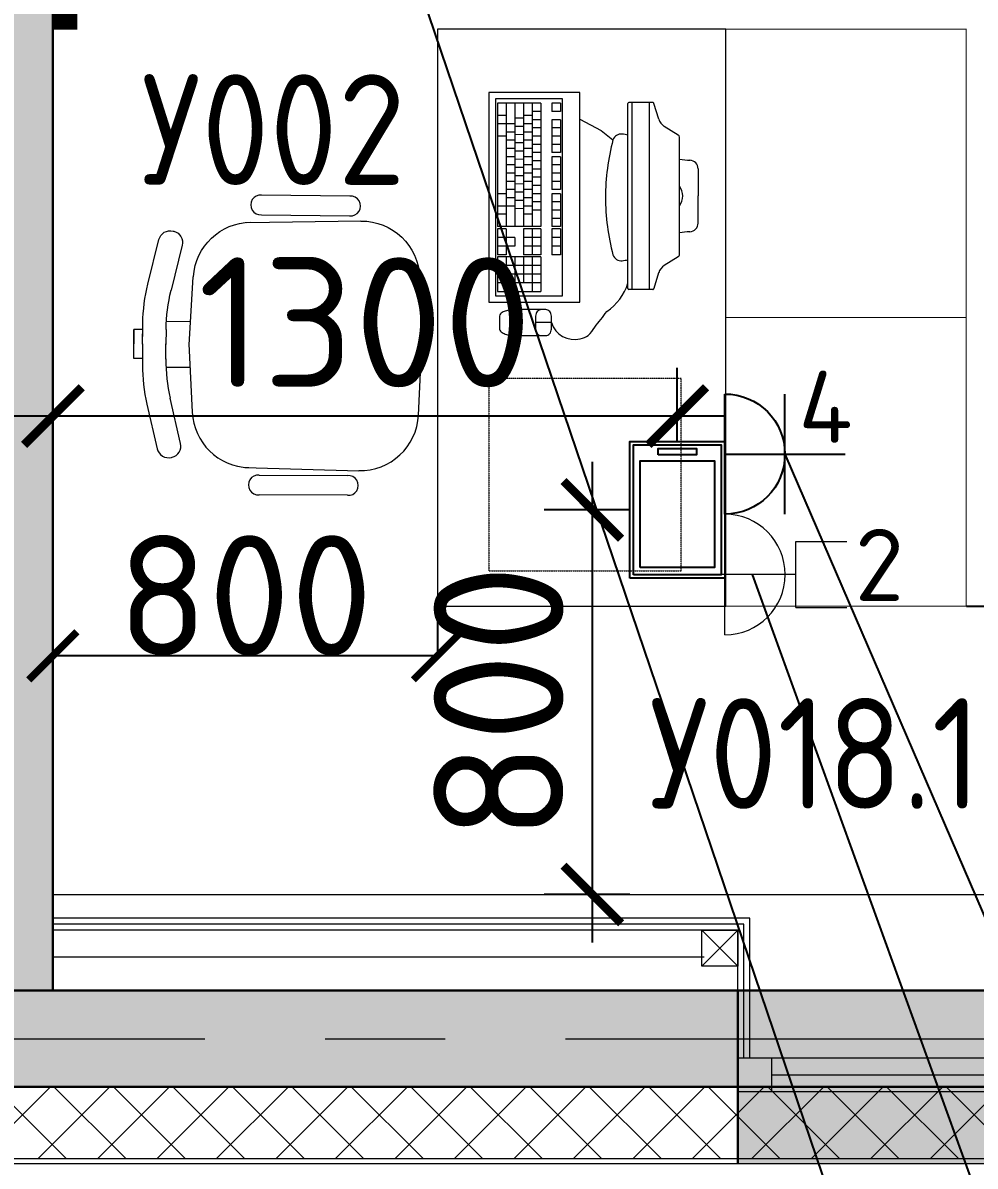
# Model space of a CAD drawing. Header units: millimetres. Extents: x -8417289 to 9420486, y 0 to 166066.
# Drawn here: x -70558 to -68577, y 54941 to 57319 of the extents above; entities that cross this region are included whole.
import ezdxf
from ezdxf import colors
from ezdxf.entities.mleader import LeaderData, LeaderLine
from ezdxf.enums import TextEntityAlignment as Align
from ezdxf.math import Vec2, Vec3

# ---------------------------------------------------------------- set-up
doc = ezdxf.new("R2010")
doc.units = ezdxf.units.MM
doc.header["$MEASUREMENT"] = 0
doc.header["$PDMODE"] = 3
doc.header["$PDSIZE"] = -4
doc.linetypes.add('CENTER', pattern=[2, 1.25, -0.25, 0.25, -0.25])
doc.linetypes.add('HIDDEN', pattern=[6, 4, -2])
doc.layers.get('0').update_dxf_attribs({"color": 250, "lineweight": 9})
doc.layers.get('Defpoints').update_dxf_attribs({"color": 6})
for name, color, linetype, lineweight in [('_0', 250, 'Continuous', 9), ('_АР ТЕКСТ', 250, 'Continuous', 25), ('АР_Навесной фасад', 147, 'Continuous', 5), ('АР_Окна БЛОК', 250, 'Continuous', 13), ('АР_Оси', 195, 'Continuous', 9), ('АР_Оси размеры', 164, 'Continuous', 9), ('АР_Перегородки газоблок', 165, 'Continuous', 30), ('АР_Перегородки газоблок_Штрих', 165, 'Continuous', 5), ('АР_Подоконники', 163, 'Continuous', 9), ('АР_Сущ Несущая стена', 216, 'Continuous', 30), ('АР_Утеплитель', 250, 'Continuous', 9), ('АР_Штриховка монолит', 250, 'Continuous', 9), ('ТХ_мебель передв', 250, 'Continuous', 13), ('ТХ_обор_комп принт', 30, 'Continuous', 13), ('ТХ_розетки СС', 3, 'Continuous', 0)]:
    doc.layers.add(name, color=color, linetype=linetype, lineweight=lineweight)
for name, color, linetype in [('ТХ_мебель передв_поз', 251, 'Continuous'), ('ТХ_привязки ЭО', 96, 'Continuous'), ('ТХ_привязки_СС', 3, 'Continuous'), ('ТХ_привязки_ЭО', 96, 'Continuous'), ('ТХ_размеры', 240, 'Continuous'), ('ТХ_розетки ЭО', 86, 'Continuous')]:
    doc.layers.add(name, color=color, linetype=linetype)
doc.styles.add('GOST 2.304', font='CS_Gost2304.shx')
doc.styles.add('gost_A', font='CS_Gost2304.shx', dxfattribs={"width": 0.71})
doc.styles.add('ISOCPEUR', font='isocpeur.TTF')
doc.styles.add('ISOCPEUR_1', font='isocpeur.TTF', dxfattribs={"width": 0.9, "height": 250})
doc.styles.add('ГОСТ 2.304', font='isocpeur.TTF', dxfattribs={"width": 0.7})
doc.dimstyles.new('R_100', dxfattribs={"dimtxt": 270, "dimasz": 120, "dimexe": 100, "dimexo": 0, "dimgap": 60, "dimtad": 1, "dimdec": 0, "dimrnd": 50, "dimzin": 0, "dimdsep": 46, "dimtxsty": 'ISOCPEUR', "dimblk": 'ARCHTICK', "dimcen": 0, "dimdle": 100, "dimclrd": 256, "dimclre": 256, "dimclrt": 256, "dimadec": 0, "dimazin": 0, "dimtfac": 2, "dimtdec": 0, "dimtofl": 0, "dimtmove": 1, "dimatfit": 3, "dimfxl": 1, "dimtvp": 3, "dimtolj": 1, "dimtzin": 0, "dimarcsym": 0})
doc.dimstyles.new('Копия SPDS', dxfattribs={"dimtxt": 250, "dimasz": 100, "dimexe": 0.5, "dimexo": 0.625, "dimtad": 1, "dimdec": 0, "dimrnd": 10, "dimtxsty": 'ISOCPEUR', "dimblk": 'ARCHTICK', "dimcen": 2.5, "dimdle": 0.5, "dimclrd": 256, "dimclre": 256, "dimclrt": 256, "dimadec": 0, "dimazin": 2, "dimtfac": 0.75, "dimtdec": 0, "dimtmove": 1, "dimatfit": 3, "dimfxl": 1, "dimtolj": 1, "dimarcsym": 1})
doc.dimstyles.new('СПДС', dxfattribs={"dimscale": 100, "dimtxt": 2.5, "dimasz": 2.5, "dimexe": 1.5, "dimexo": 0, "dimgap": 1, "dimtad": 1, "dimdec": 0, "dimrnd": 1, "dimtxsty": 'ГОСТ 2.304', "dimblk": 'OBLIQUE', "dimcen": 2.5, "dimdle": 1.5, "dimadec": 0, "dimazin": 2, "dimtfac": 0.75, "dimtdec": 0, "dimtmove": 1, "dimatfit": 3, "dimfxl": 1, "dimtolj": 1, "dimarcsym": 1})

# ---------------------------------------------------------------- blocks, each defined once
blk = doc.blocks.new('*U359')
at = {"true_color": 0xffffff}
h = blk.add_hatch(color=7, dxfattribs=at)
h.dxf.hatch_style = 1
h.paths.add_polyline_path([(-1600, -140), (0, -140), (0, 220), (-1600, 220)])
at = {"lineweight": 30}
for p, q in [((-1600, -140), (-1600, 220)), ((0, -140), (0, 220))]:
    blk.add_line(p, q, dxfattribs=at)
for p, q in [((0, 220), (-1600, 220)), ((-1600, 70), (0, 70)), ((-1530, 0), (-1530, 70)), ((-70, 0), (-70, 70)), ((-1530, 35), (-70, 35)), ((-1600, 0), (0, 0)), ((-1600, -140), (0, -140)), ((-1600, -140), (-1600, -140)), ((-1600, -140), (-1600, -140)), ((0, -140), (0, -140)), ((0, -140), (0, -140))]:
    blk.add_line(p, q)
blk = doc.blocks.new('_Oblique')
at = {"color": 0, "linetype": 'ByBlock', "lineweight": -2}
blk.add_line((-0.5, -0.5), (0.5, 0.5), dxfattribs=at)
blk = doc.blocks.new('*D395')
at = {"layer": 'Defpoints', "color": 0, "lineweight": 30, "ltscale": 100, "transparency": 16777216}
for p in [(-63965.7, 54970.9), (-70615.7, 54557), (-63965.7, 54147.1)]:
    blk.add_point(p, dxfattribs=at)
at = {"layer": 'АР_Оси размеры', "color": 0, "lineweight": -2, "ltscale": 100, "transparency": 16777216}
for p, q in [((-63965.7, 54970.9), (-63965.7, 53997.1)), ((-70615.7, 54557), (-70615.7, 53997.1)), ((-70765.7, 54147.1), (-63815.7, 54147.1))]:
    blk.add_line(p, q, dxfattribs=at)
at = {"layer": 'АР_Оси размеры', "color": 0, "lineweight": -2, "ltscale": 100, "transparency": 16777216, "xscale": 250, "yscale": 250, "zscale": 250, "rotation": 180}
blk.add_blockref('_Oblique', (-70615.7, 54147.1), dxfattribs=at)
at = {"layer": 'АР_Оси размеры', "color": 0, "lineweight": -2, "ltscale": 100, "transparency": 16777216, "xscale": 250, "yscale": 250, "zscale": 250}
blk.add_blockref('_Oblique', (-63965.7, 54147.1), dxfattribs=at)
at = {"layer": 'АР_Оси размеры', "color": 0, "ltscale": 100, "transparency": 16777216, "insert": (-67290.7, 54372.1), "char_height": 250, "attachment_point": 5, "style": 'ГОСТ 2.304'}
blk.add_mtext('\\A1;6650', dxfattribs=at)
blk = doc.blocks.new('_DotSmall')
at = {"color": 0, "linetype": 'ByBlock', "const_width": 0.5}
blk.add_lwpolyline([(-0.0625, 0, 1), (0.0625, 0, 1)], format="xyb", close=True, dxfattribs=at)
blk = doc.blocks.new('A$Ce02d65bd')
at = {"ltscale": 100}
for points in [[(0, 0), (0, 75), (75, 75), (75, 0), (0, 0)], [(0, 0), (75, 75)], [(0, 75), (75, 0)]]:
    blk.add_lwpolyline(points, dxfattribs=at)
blk = doc.blocks.new('стол с тумбой 1200х600')
blk.add_lwpolyline([(-19012.2, 19801.1), (-19012.2, 21001.1), (-19612.2, 21001.1), (-19612.2, 19801.1)], close=True)
at = {"linetype": 'HIDDEN', "ltscale": 0.1}
blk.add_lwpolyline([(-19505.4, 19874.7), (-19105.4, 19874.7), (-19105.4, 20274.7), (-19505.4, 20274.7)], close=True, dxfattribs=at)
blk = doc.blocks.new('М-60')
at = {"extrusion": (-6.19742e-05, 0.000470712, 1)}
for p, q in [((7035415.4, 1186627.5, -0.2), (7035231.8, 1186626.6, -0.2)), ((7035232, 1186585.7, -0.1), (7035415.6, 1186586.5, -0.1)), ((7035202.1, 1186569.5, -0.1), (7035439, 1186576.2, -0.1)), ((7034998.3, 1186437.9, -0.1), (7035019.7, 1186530.9, -0.1)), ((7035049.2, 1186548.9, -0.1), (7035050.6, 1186548.5, -0.1)), ((7035068.3, 1186519.6, -0.1), (7035046.7, 1186425.8, -0.1)), ((7035563.1, 1186460.5, -0.1), (7035569.8, 1186312.9, 0)), ((7035085.8, 1186312.9, 0), (7035092.5, 1186454.7, -0.1)), ((7034971.3, 1186282.6, 0), (7034970.4, 1186343.1, -0.1)), ((7034989, 1186343.1, -0.1), (7034970.8, 1186343.1, -0.1)), ((7034970.8, 1186343.1, -0.1), (7034970.8, 1186282.6, 0)), ((7034989, 1186312.9, 0), (7034989, 1186356.2, -0.1)), ((7034989, 1186312.9, 0), (7034989, 1186343.1, -0.1)), ((7035037.4, 1186344.1, 0), (7035037.4, 1186312.9, 0)), ((7035037.8, 1186361.3, -0.1), (7035088.1, 1186361.3, -0.1)), ((7035565.2, 1186174.3, 0.1), (7035569.7, 1186322, 0)), ((7034989, 1186313.2, 0), (7034989.4, 1186282.9, 0)), ((7034989, 1186313.2, 0), (7034989.6, 1186269.8, 0)), ((7035037.8, 1186282.6, 0), (7035037.4, 1186313.9, 0)), ((7035085.7, 1186314.6, 0), (7035094.7, 1186172.9, 0)), ((7034989.4, 1186282.9, 0), (7034971.3, 1186282.6, 0)), ((7035038.5, 1186265.5, 0), (7035088.8, 1186266.3, 0)), ((7035071.5, 1186107.6, 0.1), (7035048.4, 1186201.2, 0)), ((7035000.2, 1186188.3, 0), (7035023, 1186095.7, 0.1)), ((7035052.8, 1186078.1, 0.1), (7035054.2, 1186078.5, 0.1)), ((7035206, 1186059.9, 0.1), (7035442.9, 1186056.7, 0.1)), ((7035236.1, 1186044.1, 0.1), (7035419.7, 1186046, 0.1)), ((7035420.2, 1186005.1, 0.1), (7035236.6, 1186003.1, 0.1))]:
    blk.add_line(p, q, dxfattribs=at)
for centre, start, end in [((7035230, 1186606.2, 122.4), 84.9987, 275.5247), ((7035417.4, 1186607.1, 122.4), 264.9987, 95.5247), ((7035234.4, 1186023.7, 122.4), 85.3479, 275.874), ((7035421.8, 1186025.7, 122.4), 265.3479, 95.874)]:
    blk.add_arc(centre, 20.6, start, end, dxfattribs=at)
at = {"extrusion": (6.19742e-05, -0.000470712, -1)}
for centre, major_axis, start_param, end_param in [((7035442.2, 1186455, -0.1), (77.8, 92.6, 0), -0.725128, 0.826554), ((7035213.4, 1186449, -0.1), (77.8, 92.6, 0), 4.061153, 5.558057), ((7035043.3, 1186525.4, -0.1), (15.6, 18.5, 0), 4.240369, 5.829345), ((7035044.7, 1186525.1, -0.1), (15.6, 18.5, 0), -0.45384, 1.098777), ((7035352, 1186356.2, 0), (-277.9, 233.5, -0.1), 5.584367, 5.811166), ((7035400.4, 1186344.1, 0), (233.5, 277.9, -0.1), 4.01357, 4.240369)]:
    blk.add_ellipse(centre, major_axis=major_axis, ratio=1, start_param=start_param, end_param=end_param, dxfattribs=at)
at = {"extrusion": (-6.19742e-05, 0.000470712, 1)}
for centre, major_axis, start_param, end_param in [((7035352.6, 1186275.3, 0), (-274.3, -237.7, 0.1), 5.584367, 5.811166), ((7035400.8, 1186288.2, 0), (237.7, -274.3, 0.1), 4.01357, 4.240369), ((7035215.4, 1186180.5, 0), (79.2, -91.4, 0), 4.061153, 5.558057), ((7035444.3, 1186178, 0.1), (79.2, -91.4, 0), -0.725128, 0.826554), ((7035048, 1186101.8, 0.1), (15.8, -18.3, 0), -0.45384, 1.098777), ((7035046.5, 1186101.5, 0.1), (15.8, -18.3, 0), 4.240369, 5.829345)]:
    blk.add_ellipse(centre, major_axis=major_axis, ratio=1, start_param=start_param, end_param=end_param, dxfattribs=at)
blk = doc.blocks.new('ПК-2')
at = {"extrusion": (6.19742e-05, -0.000470712, 1)}
for p, q in [((7035967.1, 1186827.6, 95), (7035877.1, 1186827.5, 95.1)), ((7035877.1, 1186827.5, 95.1), (7035877.6, 1186571, 94.9)), ((7035895.1, 1186827.5, 95.1), (7035895.6, 1186571, 94.9)), ((7035913.1, 1186827.5, 95.1), (7035913.6, 1186571, 94.9)), ((7035931.1, 1186827.6, 95.1), (7035931.6, 1186571.1, 94.9)), ((7035949.1, 1186827.6, 95.1), (7035949.6, 1186571.1, 94.9)), ((7035967.1, 1186827.6, 95), (7035967.6, 1186571.1, 94.9)), ((7036007.6, 1186827.7, 95), (7035989.6, 1186827.7, 95)), ((7036148.9, 1186442.6, 94.9), (7036148.1, 1186827.8, 95)), ((7036200.3, 1186829.7, 95), (7036149.9, 1186829.6, 95)), ((7036157.9, 1186440.8, 94.9), (7036157.1, 1186829.6, 95)), ((7036193.9, 1186440.9, 94.9), (7036193.1, 1186829.7, 95)), ((7036212.2, 1186795.1, 95), (7036202.1, 1186827.9, 95)), ((7036253.1, 1186761.9, 95), (7036223.8, 1186780.1, 95)), ((7036255.8, 1186512.8, 94.9), (7036255.4, 1186758, 95)), ((7036294.4, 1186691.8, 95), (7036294.6, 1186635.5, 94.9)), ((7036294.7, 1186579.1, 94.9), (7036294.6, 1186635.5, 94.9)), ((7035877.6, 1186566.5, 94.9), (7035877.7, 1186512.5, 94.9)), ((7035895.6, 1186566.5, 94.9), (7035895.7, 1186512.5, 94.9)), ((7035931.6, 1186566.6, 94.9), (7035931.7, 1186512.6, 94.9)), ((7035949.6, 1186566.6, 94.9), (7035949.7, 1186512.6, 94.9)), ((7035967.6, 1186566.6, 94.9), (7035967.7, 1186512.6, 94.9)), ((7035913.7, 1186548.5, 94.9), (7035913.7, 1186530.5, 94.9)), ((7035877.7, 1186508, 94.9), (7035877.9, 1186436, 94.9)), ((7035895.7, 1186508, 94.9), (7035895.9, 1186454, 94.9)), ((7035913.7, 1186508, 94.9), (7035913.9, 1186436, 94.9)), ((7035931.7, 1186508.1, 94.9), (7035931.9, 1186454.1, 94.9)), ((7035949.7, 1186508.1, 94.9), (7035949.9, 1186436.1, 94.9)), ((7035967.7, 1186508.1, 94.9), (7035967.9, 1186436.1, 94.9)), ((7036253.6, 1186508.9, 94.9), (7036224.3, 1186490.6, 94.9)), ((7036212.8, 1186475.5, 94.9), (7036202.9, 1186442.7, 94.9)), ((7035877.9, 1186436, 94.9), (7035967.9, 1186436.1, 94.9)), ((7036201.1, 1186440.9, 94.9), (7036150.7, 1186440.8, 94.9))]:
    blk.add_line(p, q, dxfattribs=at)
at = {"extrusion": (6.19742e-05, -0.000470712, 1), "elevation": -27.6}
for points in [[(7035859.1, 1186850), (7035859.9, 1186413.5), (7036048.9, 1186413.9), (7036048.1, 1186850.4)], [(7035872.6, 1186836.6), (7035873.4, 1186427.1), (7036012.9, 1186427.3), (7036012.1, 1186836.8)]]:
    blk.add_lwpolyline(points, close=True, dxfattribs=at)
for points in [[(7035989.6, 1186827.8), (7035989.7, 1186810.7)], [(7036007.6, 1186827.8), (7036007.7, 1186810.7)], [(7035895.2, 1186802), (7035877.2, 1186801.9)], [(7035931.2, 1186796.6), (7035913.2, 1186796.5)], [(7035949.2, 1186802.1), (7035931.2, 1186802)], [(7035967.2, 1186810.6), (7035949.2, 1186810.6)], [(7035967.2, 1186793.5), (7035949.2, 1186793.5)], [(7036007.7, 1186810.7), (7035989.7, 1186810.7)], [(7035989.7, 1186793.6), (7035989.8, 1186725.2)], [(7036007.7, 1186793.6), (7035989.7, 1186793.6)], [(7036007.7, 1186793.6), (7036007.8, 1186725.2)], [(7036048.2, 1186794.9), (7036092.7, 1186771.5), (7036117.2, 1186751.9)], [(7035895.2, 1186784.9), (7035877.2, 1186784.8)], [(7035913.2, 1186784.9), (7035895.2, 1186784.9)], [(7035913.2, 1186767.8), (7035895.2, 1186767.8)], [(7035931.2, 1186779.5), (7035913.2, 1186779.4)], [(7035949.2, 1186785), (7035931.2, 1186784.9)], [(7035949.2, 1186767.9), (7035931.2, 1186767.8)], [(7035967.2, 1186776.4), (7035949.2, 1186776.4)], [(7036007.7, 1186776.5), (7035989.7, 1186776.5)], [(7035895.3, 1186759.2), (7035877.3, 1186759.2)], [(7035913.3, 1186750.7), (7035895.3, 1186750.7)], [(7035931.2, 1186762.4), (7035913.2, 1186762.3)], [(7035931.3, 1186745.3), (7035913.3, 1186745.2)], [(7035949.3, 1186750.8), (7035931.3, 1186750.7)], [(7035967.3, 1186759.3), (7035949.3, 1186759.3)], [(7036007.8, 1186759.4), (7035989.8, 1186759.4)], [(7035913.3, 1186733.6), (7035895.3, 1186733.6)], [(7035931.3, 1186728.2), (7035913.3, 1186728.1)], [(7035949.3, 1186733.7), (7035931.3, 1186733.6)], [(7035967.3, 1186742.2), (7035949.3, 1186742.2)], [(7035967.3, 1186725.1), (7035949.3, 1186725.1)], [(7036007.8, 1186742.3), (7035989.8, 1186742.3)], [(7036007.8, 1186725.2), (7035989.8, 1186725.2)], [(7035913.3, 1186716.5), (7035895.3, 1186716.5)], [(7035913.4, 1186699.4), (7035895.4, 1186699.4)], [(7035931.3, 1186711.1), (7035913.3, 1186711)], [(7035949.3, 1186716.6), (7035931.3, 1186716.5)], [(7035949.4, 1186699.5), (7035931.4, 1186699.4)], [(7035967.3, 1186708), (7035949.3, 1186708)], [(7035989.8, 1186716.6), (7035990, 1186648.2)], [(7036007.8, 1186716.7), (7035989.8, 1186716.6)], [(7036007.9, 1186699.6), (7035989.9, 1186699.5)], [(7036007.8, 1186716.7), (7036008, 1186648.3)], [(7035913.4, 1186682.3), (7035895.4, 1186682.3)], [(7035931.4, 1186694), (7035913.4, 1186693.9)], [(7035931.4, 1186676.9), (7035913.4, 1186676.8)], [(7035949.4, 1186682.4), (7035931.4, 1186682.3)], [(7035967.4, 1186690.9), (7035949.4, 1186690.9)], [(7035967.4, 1186673.8), (7035949.4, 1186673.8)], [(7036007.9, 1186682.5), (7035989.9, 1186682.4)], [(7035913.4, 1186665.2), (7035895.4, 1186665.2)], [(7035913.5, 1186648.1), (7035895.5, 1186648.1)], [(7035931.4, 1186659.8), (7035913.4, 1186659.7)], [(7035949.4, 1186665.3), (7035931.4, 1186665.2)], [(7035949.5, 1186648.2), (7035931.5, 1186648.1)], [(7035967.4, 1186656.7), (7035949.4, 1186656.7)], [(7036007.9, 1186665.4), (7035989.9, 1186665.3)], [(7036008, 1186648.3), (7035990, 1186648.2)], [(7035895.5, 1186639.5), (7035877.5, 1186639.5)], [(7035913.5, 1186631), (7035895.5, 1186631)], [(7035931.5, 1186642.7), (7035913.5, 1186642.6)], [(7035931.5, 1186625.6), (7035913.5, 1186625.5)], [(7035949.5, 1186631.1), (7035931.5, 1186631)], [(7035967.5, 1186639.6), (7035949.5, 1186639.6)], [(7035990, 1186639.7), (7035990.1, 1186571.3)], [(7036008, 1186639.7), (7035990, 1186639.7)], [(7036008, 1186639.7), (7036008.1, 1186571.3)], [(7035895.5, 1186613.9), (7035877.5, 1186613.8)], [(7035913.5, 1186613.9), (7035895.5, 1186613.9)], [(7035931.5, 1186608.5), (7035913.5, 1186608.4)], [(7035949.5, 1186614), (7035931.5, 1186613.9)], [(7035967.5, 1186622.5), (7035949.5, 1186622.5)], [(7035967.5, 1186605.4), (7035949.5, 1186605.4)], [(7036008, 1186622.6), (7035990, 1186622.6)], [(7036008, 1186605.5), (7035990, 1186605.5)], [(7035895.6, 1186596.8), (7035877.6, 1186596.7)], [(7035949.6, 1186596.9), (7035931.6, 1186596.8)], [(7036008.1, 1186588.4), (7035990.1, 1186588.4)], [(7035967.6, 1186571.2), (7035877.6, 1186571.1)], [(7035895.6, 1186566.6), (7035877.6, 1186566.6)], [(7035967.6, 1186566.7), (7035931.6, 1186566.7)], [(7036008.1, 1186571.3), (7035990.1, 1186571.3)], [(7035990.1, 1186566.8), (7035990.2, 1186512.8)], [(7036008.1, 1186566.8), (7035990.1, 1186566.8)], [(7036008.1, 1186566.8), (7036008.2, 1186512.8)], [(7035913.7, 1186548.6), (7035877.7, 1186548.6)], [(7035913.7, 1186530.6), (7035877.7, 1186530.6)], [(7035967.7, 1186548.7), (7035931.7, 1186548.7)], [(7035967.7, 1186530.7), (7035931.7, 1186530.7)], [(7036008.2, 1186548.8), (7035990.2, 1186548.8)], [(7036008.2, 1186530.8), (7035990.2, 1186530.8)], [(7035895.7, 1186512.6), (7035877.7, 1186512.6)], [(7035967.7, 1186508.2), (7035877.7, 1186508.1)], [(7035967.7, 1186512.7), (7035931.7, 1186512.7)], [(7036008.2, 1186512.8), (7035990.2, 1186512.8)], [(7036008.2, 1186512.8), (7035990.2, 1186512.8)], [(7035967.8, 1186490.2), (7035895.8, 1186490.1)], [(7035967.8, 1186472.2), (7035877.8, 1186472.1)], [(7035967.8, 1186454.2), (7035877.8, 1186454.1)], [(7035989.9, 1186371.7), (7035957, 1186371.6)]]:
    blk.add_lwpolyline(points, dxfattribs=at)
for points in [[(7035989.9, 1186371.7, 0.397637), (7036050, 1186337.9, 0.110351), (7036066.5, 1186345.2, 0.08312), (7036079.9, 1186362.3, 0.014729), (7036105, 1186394.7, 0.170175), (7036148.8, 1186454, -0.037673)], [(7035968.4, 1186398.6, 0.114539), (7035964.1, 1186397.6, 0.103755), (7035960.3, 1186394.6, 0.091433), (7035957.9, 1186390.4, 0.084292), (7035957, 1186385.1), (7035957.1, 1186358.1, 0.084292), (7035958, 1186352.8, 0.091433), (7035960.4, 1186348.6, 0.103755), (7035964.2, 1186345.6, 0.114539), (7035968.5, 1186344.6, 0.114539)]]:
    blk.add_lwpolyline(points, format="xyb", dxfattribs=at)
blk.add_lwpolyline([(7035881.8, 1186384.9), (7035881.9, 1186357.9, 0.19919), (7035883.7, 1186353.6, 0.098412), (7035891.5, 1186348.4, 0.055653), (7035901.3, 1186345.6, 0.042416), (7035914.6, 1186344.5), (7035978.5, 1186344.6, 0.114539), (7035982.8, 1186345.6, 0.103755), (7035986.6, 1186348.6, 0.091433), (7035989, 1186352.9, 0.084292), (7035989.9, 1186358.2), (7035989.8, 1186385.2, 0.084292), (7035988.9, 1186390.4, 0.091433), (7035986.5, 1186394.7, 0.103755), (7035982.7, 1186397.7, 0.114539), (7035978.4, 1186398.6), (7035914.5, 1186398.5, 0.042416), (7035901.2, 1186397.4, 0.055653), (7035891.4, 1186394.5, 0.098412), (7035883.6, 1186389.3, 0.19919)], format="xyb", close=True, dxfattribs=at)
at = {"extrusion": (6.19742e-05, -0.000470712, 1)}
for centre, radius, start, end in [((7036149.9, 1186827.9, -27.6), 1.8, 90.1091, 180.1091), ((7036200.3, 1186828, -27.6), 1.8, 0.1091, 90.1091), ((7036238, 1186803.1, -27.6), 27, 197.1145, 238.1415), ((7036579.1, 1186631.2, -27.6), 477.4, 165.3648, 179.8791), ((7036134.2, 1186746.1, -27.6), 18, 82.9331, 161.3058), ((7036116.2, 1186600.9, -27.6), 164.3, 78.7654, 82.9331), ((7036250.8, 1186758.1, -27.6), 4.5, 0.1091, 59.6301), ((7036293.3, 1186965.7, -27.6), 256.3, 261.5096, 266.4787), ((7036276.4, 1186691.9, -27.6), 18, 0.1091, 86.4787), ((7036228.8, 1186635.5, -27.6), 33.8, 322.7271, 37.4911), ((7036579.1, 1186635.1, -27.6), 477.4, 180.3391, 194.8534), ((7036276.6, 1186579.2, -27.6), 18, 273.7395, 0.1091), ((7036294.5, 1186305.4, -27.6), 256.3, 93.7395, 98.7086), ((7036134.7, 1186518.5, -27.6), 18, 198.9124, 277.2851), ((7036251.3, 1186512.9, -27.6), 4.5, 300.5881, 0.1091), ((7036116.1, 1186663.6, -27.6), 164.3, 277.2851, 281.4528), ((7036238.7, 1186467.8, -27.6), 27, 122.0766, 163.1037), ((7036150.6, 1186442.7, -27.6), 1.8, 180.1091, 270.1091), ((7036201, 1186442.8, -27.6), 1.8, 270.1091, 0.1091)]:
    blk.add_arc(centre, radius, start, end, dxfattribs=at)
blk = doc.blocks.new('_ArchTick')
at = {"color": 0, "linetype": 'ByBlock', "const_width": 0.15}
blk.add_lwpolyline([(-0.5, -0.5), (0.5, 0.5)], dxfattribs=at)
blk = doc.blocks.new('*D2429')
at = {"layer": 'Defpoints', "color": 0, "lineweight": 13, "ltscale": 0.1, "transparency": 16777216}
for p in [(-70495.7, 56105.6), (-69695.7, 56105.6), (-70495.7, 56002.2)]:
    blk.add_point(p, dxfattribs=at)
at = {"layer": 'ТХ_размеры', "lineweight": -2, "ltscale": 0.1, "transparency": 16777216}
for p, q in [((-70495.7, 56105), (-70495.7, 56001.7)), ((-69695.7, 56105), (-69695.7, 56001.7)), ((-69695.2, 56002.2), (-70496.2, 56002.2))]:
    blk.add_line(p, q, dxfattribs=at)
at = {"layer": 'ТХ_размеры', "lineweight": -2, "ltscale": 0.1, "transparency": 16777216, "xscale": 100, "yscale": 100, "zscale": 100, "rotation": 180}
blk.add_blockref('_ArchTick', (-70495.7, 56002.2), dxfattribs=at)
at = {"layer": 'ТХ_размеры', "lineweight": -2, "ltscale": 0.1, "transparency": 16777216, "xscale": 100, "yscale": 100, "zscale": 100}
blk.add_blockref('_ArchTick', (-69695.7, 56002.2), dxfattribs=at)
at = {"layer": 'ТХ_размеры', "ltscale": 0.1, "transparency": 16777216, "insert": (-70095.7, 56127.8), "char_height": 250, "attachment_point": 5, "style": 'ISOCPEUR'}
blk.add_mtext('\\A1;800', dxfattribs=at)
blk = doc.blocks.new('*D2430')
at = {"layer": 'Defpoints', "color": 0, "lineweight": 13, "ltscale": 0.1, "transparency": 16777216}
for p in [(-68595.7, 56105.6), (-68535.2, 55505.6), (-67851.9, 55505.6)]:
    blk.add_point(p, dxfattribs=at)
at = {"layer": 'ТХ_размеры', "lineweight": -2, "ltscale": 0.1, "transparency": 16777216}
for p, q in [((-68595, 56105.6), (-67851.4, 56105.6)), ((-67851.9, 56106.1), (-67851.9, 55505.1)), ((-68534.6, 55505.6), (-67851.4, 55505.6))]:
    blk.add_line(p, q, dxfattribs=at)
at = {"layer": 'ТХ_размеры', "lineweight": -2, "ltscale": 0.1, "transparency": 16777216, "xscale": 100, "yscale": 100, "zscale": 100}
for p, rotation in [((-67851.9, 56105.6), 90), ((-67851.9, 55505.6), 270)]:
    blk.add_blockref('_ArchTick', p, dxfattribs=dict(at, rotation=rotation))
at = {"layer": 'ТХ_размеры', "ltscale": 0.1, "transparency": 16777216, "insert": (-67977.5, 55805.6), "char_height": 250, "attachment_point": 5, "rotation": 90, "style": 'ISOCPEUR'}
blk.add_mtext('\\A1;600', dxfattribs=at)
blk = doc.blocks.new('Лючок ДКС 6 роз')
at = {"color": 0, "linetype": 'ByBlock', "lineweight": -2, "ltscale": 40}
for points in [[(-142, 99), (142, 99), (142, -99), (-142, -99), (-142, 99)], [(-135, 91), (135, 91), (135, -91), (-135, -91), (-135, 91)]]:
    blk.add_lwpolyline(points, dxfattribs=at)
for points in [[(-120.1, 77.2), (102.1, 77.2), (102.1, -77.2), (-120.1, -77.2)], [(114.7, 39.8), (127.4, 39.8), (127.4, -39.8), (114.7, -39.8)]]:
    blk.add_lwpolyline(points, close=True, dxfattribs=at)
blk = doc.blocks.new('*U3110')
at = {"color": 0, "linetype": 'ByBlock', "lineweight": -2}
for p, q in [((0, 2.5), (0, -2.5)), ((2.5, 2.5), (2.5, -2.5)), ((0, 0), (2.5, 0)), ((2.5, 0), (5, 0))]:
    blk.add_line(p, q, dxfattribs=at)
blk.add_arc((0, 0), 2.5, 270, 90, dxfattribs=at)
at = {"ltscale": 50, "style": 'gost_A', "width": 0.71}
blk.add_attdef('№GRUP', text='', height=2.5, dxfattribs=at).set_placement((5.141, 6.046), align=Align.MIDDLE_CENTER)
at = {"style": 'GOST 2.304', "width": 0.8, "flags": 1}
blk.add_attdef('MARKA', (-9.86, 4.543), '', height=2.5, dxfattribs=at)
blk = doc.blocks.new('RG45 блок на 2 шт')
at = {"color": 0, "linetype": 'ByBlock', "lineweight": -2, "ltscale": 100}
for p, q in [((-22.3, 120.5), (-22.3, -120.5)), ((-163.9, 66.1), (-265.9, 66.1)), ((-163.9, 66.1), (-163.9, -66.1)), ((-163.9, 0), (10.4, 0)), ((-163.9, -66.1), (-265.9, -66.1))]:
    blk.add_line(p, q, dxfattribs=at)
blk.add_arc((-22.3, 0), 120.5, 90, 270, dxfattribs=at)
blk = doc.blocks.new('*D2918')
at = {"layer": 'Defpoints', "color": 0, "linetype": 'ByBlock', "lineweight": 13, "ltscale": 500, "transparency": 16777216}
for p in [(-69295.7, 56305.7), (-69373.4, 55505.7), (-69295.7, 55505.7)]:
    blk.add_point(p, dxfattribs=at)
at = {"layer": 'ТХ_привязки_ЭО', "linetype": 'ByBlock', "lineweight": -2, "ltscale": 500, "transparency": 16777216}
for p, q in [((-69373.4, 56405.7), (-69373.4, 55405.7)), ((-69295.7, 56305.7), (-69473.4, 56305.7)), ((-69295.7, 55505.7), (-69473.4, 55505.7))]:
    blk.add_line(p, q, dxfattribs=at)
at = {"layer": 'ТХ_привязки_ЭО', "linetype": 'ByBlock', "lineweight": -2, "ltscale": 500, "transparency": 16777216, "xscale": 120, "yscale": 120, "zscale": 120}
for p, rotation in [((-69373.4, 56305.7), 90), ((-69373.4, 55505.7), 270)]:
    blk.add_blockref('_ArchTick', p, dxfattribs=dict(at, rotation=rotation))
at = {"layer": 'ТХ_привязки_ЭО', "linetype": 'ByBlock', "lineweight": 13, "ltscale": 500, "transparency": 16777216, "insert": (-69568.4, 55905.7), "char_height": 270, "attachment_point": 5, "rotation": 90, "style": 'ISOCPEUR'}
blk.add_mtext('\\A1;800', dxfattribs=at)
blk = doc.blocks.new('*D2919')
at = {"layer": 'Defpoints', "color": 0, "linetype": 'ByBlock', "lineweight": 13, "ltscale": 500, "transparency": 16777216}
for p in [(-70495.7, 56500.9), (-70495.7, 56447.7), (-69196.7, 56447.7)]:
    blk.add_point(p, dxfattribs=at)
at = {"layer": 'ТХ_привязки_ЭО', "linetype": 'ByBlock', "lineweight": -2, "ltscale": 500, "transparency": 16777216}
for p, q in [((-70495.7, 56447.7), (-70495.7, 56600.9)), ((-69196.7, 56447.7), (-69196.7, 56600.9)), ((-69096.7, 56500.9), (-70595.7, 56500.9))]:
    blk.add_line(p, q, dxfattribs=at)
at = {"layer": 'ТХ_привязки_ЭО', "linetype": 'ByBlock', "lineweight": -2, "ltscale": 500, "transparency": 16777216, "xscale": 120, "yscale": 120, "zscale": 120, "rotation": 180}
blk.add_blockref('_ArchTick', (-70495.7, 56500.9), dxfattribs=at)
at = {"layer": 'ТХ_привязки_ЭО', "linetype": 'ByBlock', "lineweight": -2, "ltscale": 500, "transparency": 16777216, "xscale": 120, "yscale": 120, "zscale": 120}
blk.add_blockref('_ArchTick', (-69196.7, 56500.9), dxfattribs=at)
at = {"layer": 'ТХ_привязки_ЭО', "linetype": 'ByBlock', "lineweight": 13, "ltscale": 500, "transparency": 16777216, "insert": (-69846.2, 56695.9), "char_height": 270, "attachment_point": 5, "style": 'ISOCPEUR'}
blk.add_mtext('\\A1;1300', dxfattribs=at)
blk = doc.blocks.new('_None')

msp = doc.modelspace()

# ---------------------------------------------------------------- hatches: boundary and pattern name
at = {"layer": 'АР_Перегородки газоблок_Штрих', "ltscale": 100}
h = msp.add_hatch(dxfattribs=at)
h.set_pattern_fill('AR-CONC', color=256, scale=30)
h.set_pattern_definition([(50, (0, 0), (215.17805, -18.82564), [22.5, -247.5]), (355, (0, 0), (-41.6254, 225.65764), [18, -198]), (100.45144, (17.93, -1.57), (173.55265, 206.832), [19.12206, -210.34263]), (46.1842, (0, 60), (320.1724, -49.6558), [33.75, -371.25]), (96.63564, (26.68, 55.86), (280.3986, 292.2356), [28.6831, -315.5141]), (351.18416, (0, 60), (280.3986, 292.2356), [27, -297]), (21, (30, 45), (179.0721, -120.78567), [22.5, -247.5]), (326, (30, 45), (72.9946, 217.545), [18, -198]), (71.45144, (44.92, 34.93), (252.0667, 96.75935), [19.12206, -210.34263]), (37.5, (0, 0), (3.647957, 99.868156), [0, -195.6, 0, -201, 0, -198.75]), (7.5, (0, 0), (78.92086, 118.32351), [0, -114.6, 0, -191.1, 0, -75.75]), (327.5, (-66.9, 0), (160.14673, -6.76646), [0, -75, 0, -234, 0, -310.5]), (317.5, (-96.9, 0), (174.95585, 30.0315), [0, -97.5, 0, -155.4, 0, -220.5])])
h.paths.add_polyline_path([(-70615.7, 61455.7), (-70615.7, 55305.7), (-70495.7, 55305.7), (-70495.7, 61455.7)])
at = {"layer": 'АР_Утеплитель', "ltscale": 100}
h = msp.add_hatch(dxfattribs=at)
h.set_pattern_fill('ANSI37', color=256, scale=700)
h.set_pattern_definition([(45, (-1021962.33, 104359.21), (-61.871843, 61.871843), []), (135, (-1021962.33, 104359.21), (-61.871843, -61.871843), [])])
h.paths.add_polyline_path([(-76965.7, 64815.7), (-70615.7, 64815.7), (-70615.7, 82045.7), (-77615.9, 82045.7), (-77615.9, 83765.7), (-77765.9, 83765.7), (-77765.9, 81895.7), (-70765.7, 81895.7), (-70765.7, 64965.7), (-77115.7, 64965.7), (-77115.7, 54955.7), (-63715.7, 54955.7), (-63715.7, 61305.7), (-55595.7, 61305.7), (-55595.7, 66495.7), (-47328.3, 66495.7), (-47328.3, 66245.7), (-47178.3, 66245.7), (-47178.3, 66645.7), (-55745.7, 66645.7), (-55745.7, 61455.7), (-63865.7, 61455.7), (-63865.7, 55105.7), (-76965.7, 55105.7)])
at = {"layer": 'АР_Штриховка монолит', "ltscale": 100}
h = msp.add_hatch(dxfattribs=at)
h.set_pattern_fill('ANSI35', color=256, scale=500)
h.paths.add_polyline_path([(-76765.7, 64615.7), (-76965.7, 64615.7), (-76965.7, 55105.7), (-64812.5, 55105.7), (-64812.5, 55305.7), (-76765.7, 55305.7)])

# ---------------------------------------------------------------- linework, layer by layer
for points in [[(-69045.7, 55165.7), (-69045.7, 55456.4), (-70495.7, 55456.4)], [(-69058.2, 55165.7), (-69058.2, 55443.9), (-70495.7, 55443.9)], [(-69070.7, 55165.8), (-69070.7, 55431.4), (-70495.7, 55431.4)]]:
    msp.add_lwpolyline(points)
at = {"layer": 'АР_Навесной фасад', "color": 18, "ltscale": 100, "true_color": 0x000000}
for points in [[(-63715.7, 54955.7), (-77115.7, 54955.7)], [(-63705.7, 54945.7), (-77125.7, 54945.7)]]:
    msp.add_lwpolyline(points, dxfattribs=at)
at = {"layer": 'АР_Оси', "linetype": 'CENTER', "ltscale": 1000}
msp.add_line((-89429.5, 55205.7), (-5832.3, 55205.7), dxfattribs=at)
at = {"layer": 'АР_Перегородки газоблок', "ltscale": 100}
msp.add_lwpolyline([(-70495.7, 61455.7), (-70495.7, 55305.7)], dxfattribs=at)
at = {"layer": 'АР_Подоконники', "ltscale": 100}
msp.add_line((-70495.7, 55505.7), (-64265.7, 55505.7), dxfattribs=at)
at = {"layer": 'АР_Сущ Несущая стена', "ltscale": 100}
for p, q in [((-76765.7, 55305.7), (-64065.7, 55305.7)), ((-76965.7, 55105.7), (-63865.7, 55105.7))]:
    msp.add_line(p, q, dxfattribs=at)
at = {"layer": 'ТХ_мебель передв', "ltscale": 100}
msp.add_line((-69140.7, 55375.6), (-70495.7, 55375.6), dxfattribs=at)
at = {"layer": 'ТХ_мебель передв', "ltscale": 100, "const_width": 50}
msp.add_lwpolyline([(-70470.7, 57305.6), (-70470.7, 58805.6)], dxfattribs=at)
at = {"layer": 'ТХ_мебель передв', "lineweight": 0, "ltscale": 100, "transparency": 33554687, "const_width": 2}
msp.add_lwpolyline([(-70495.7, 58805.6), (-70445.7, 58805.6), (-70445.7, 57305.6), (-70495.7, 57305.6)], close=True, dxfattribs=at)
at = {"layer": 'ТХ_мебель передв', "ltscale": 100, "const_width": 2}
for points in [[(-68595.7, 57305.6), (-68595.7, 56705.6), (-69095.7, 56705.6), (-69095.7, 57305.6)], [(-68595.7, 56705.6), (-68595.7, 56105.6), (-69095.7, 56105.6), (-69095.7, 56705.6)]]:
    msp.add_lwpolyline(points, close=True, dxfattribs=at)

# ---------------------------------------------------------------- block references
at = {"layer": '_0', "color": 1, "lineweight": -3, "ltscale": 500, "rotation": 180}
msp.add_blockref('A$Ce02d65bd', (-69070.7, 55431.4), dxfattribs=at)
at = {"layer": 'АР_Окна БЛОК', "xscale": -1, "rotation": 180}
msp.add_blockref('*U359', (-67470.7, 55165.7), dxfattribs=at)
at = {"layer": 'ТХ_мебель передв'}
msp.add_blockref('стол с тумбой 1200х600', (-50083.5, 36304.5), dxfattribs=at)
at = {"layer": 'ТХ_мебель передв', "rotation": 359.0887326624886}
msp.add_blockref('М-60', (-7123275.5, -1017628.2, 0), dxfattribs=at)
at = {"layer": 'ТХ_обор_комп принт', "rotation": 359.8909180547824}
msp.add_blockref('ПК-2', (-7107694.3, -1116278.7, -95), dxfattribs=at)
at = {"layer": 'ТХ_розетки СС', "ltscale": 50, "xscale": 1.041666665, "yscale": 1.041666665, "zscale": 1.041666665, "rotation": 180}
msp.add_blockref('RG45 блок на 2 шт', (-69120.9, 56171.2), dxfattribs=at)
at = {"layer": 'ТХ_розетки ЭО', "ltscale": 50, "xscale": -50, "yscale": 50, "zscale": 50, "rotation": 180}
msp.add_blockref('*U3110', (-69097.7, 56421.7), dxfattribs=at)
at = {"layer": 'ТХ_розетки ЭО', "ltscale": 50, "rotation": 89.99999999999999}
msp.add_blockref('Лючок ДКС 6 роз', (-69196.7, 56305.7), dxfattribs=at)

# ---------------------------------------------------------------- texts
at = {"layer": 'ТХ_мебель передв_поз', "lineweight": 35, "style": 'ISOCPEUR_1', "width": 0.9}
for s, p in [('У002', (-70312.7, 56981.6, 0.1)), ('У018.1', (-69256.2, 55683.9, 0))]:
    msp.add_text(s, height=230, dxfattribs=at).set_placement(p)
at = {"layer": 'ТХ_розетки СС', "style": 'ISOCPEUR'}
msp.add_text('2', height=150, dxfattribs=at).set_placement((-68827.4, 56116.2, 0))
at = {"layer": 'ТХ_розетки ЭО', "style": 'ISOCPEUR'}
msp.add_text('4', height=150, dxfattribs=at).set_placement((-68944.7, 56445.1, 0))

# ---------------------------------------------------------------- dimensions: what is measured, and where the dimension line sits
at = {"layer": 'АР_Оси размеры', "ltscale": 100}
dim = msp.add_linear_dim(base=(-63965.7, 54147.1), p1=(-70615.7, 54557), p2=(-63965.7, 54970.9), dimstyle='СПДС', dxfattribs=at)
dim.commit()
dim.dimension.update_dxf_attribs({"geometry": '*D395', "text_midpoint": (-67290.7, 54372.1)})
at = {"layer": 'ТХ_привязки_ЭО', "linetype": 'ByBlock', "lineweight": 13, "ltscale": 500}
dim = msp.add_linear_dim(base=(-70495.7, 56500.9), p1=(-69196.7, 56447.7), p2=(-70495.7, 56447.7), dimstyle='R_100', override={"dimpost": '\\X'}, dxfattribs=at)
dim.commit()
dim.dimension.update_dxf_attribs({"geometry": '*D2919', "text_midpoint": (-69846.2, 56695.9)})
dim = msp.add_linear_dim(base=(-69373.4, 55505.7), p1=(-69295.7, 56305.7), p2=(-69295.7, 55505.7), angle=90, dimstyle='R_100', override={"dimpost": '\\X'}, dxfattribs=at)
dim.commit()
dim.dimension.update_dxf_attribs({"geometry": '*D2918', "text_midpoint": (-69568.4, 55905.7)})
at = {"layer": 'ТХ_размеры', "ltscale": 0.1}
dim = msp.add_linear_dim(base=(-70495.7, 56002.2), p1=(-69695.7, 56105.6), p2=(-70495.7, 56105.6), dimstyle='Копия SPDS', dxfattribs=at)
dim.commit()
dim.dimension.update_dxf_attribs({"geometry": '*D2429', "text_midpoint": (-70095.7, 56127.8)})
dim = msp.add_linear_dim(base=(-67851.9, 55505.6), p1=(-68595.7, 56105.6), p2=(-68535.2, 55505.6), angle=90, dimstyle='Копия SPDS', dxfattribs=at)
dim.commit()
dim.dimension.update_dxf_attribs({"geometry": '*D2430', "text_midpoint": (-67851.9, 55805.6), "dimtype": 160})

# ---------------------------------------------------------------- leaders
at = {"layer": '_АР ТЕКСТ'}
ml = msp.add_multileader_mtext('Standard', dxfattribs=at)
ml.set_content('{\\W0.8;-2,550}', color=256, style='ISOCPEUR')
ml.set_leader_properties(color=256, linetype='Continuous', lineweight=-1)
ml.set_arrow_properties(name='DOTSMALL')
ml.build(insert=Vec2(0, 0))
ml.multileader.update_dxf_attribs({"has_text_frame": 1, "text_left_attachment_type": 4, "text_right_attachment_type": 4, "dogleg_length": 100, "arrow_head_size": 180})
ctx = ml.context
ctx.base_point, ctx.char_height, ctx.arrow_head_size, ctx.landing_gap_size, ctx.plane_origin = Vec3(-302775.8, 123943.3, -2), 250, 180, 50, Vec3(-302295.5, 121699.2, -2)
ctx.left_attachment, ctx.right_attachment = 4, 4
notes = []
notes.append((ctx, [(0, (0, 0, 0), (0, 0), (1, 0), 1, [])]))
ctx.mtext.insert, ctx.mtext.width, ctx.mtext.defined_height, ctx.mtext.line_spacing_style, ctx.mtext.flow_direction = Vec3(-302725.8, 124276.6, -2), 801.086, 330.7, 2, 5
ml = msp.add_multileader_mtext('Standard', dxfattribs=at)
ml.set_content('{\\W0.8;-2,550}', color=256, style='ISOCPEUR')
ml.set_leader_properties(color=256, linetype='Continuous', lineweight=-1)
ml.set_arrow_properties(name='DOTSMALL')
ml.build(insert=Vec2(0, 0))
ml.multileader.update_dxf_attribs({"has_text_frame": 1, "text_left_attachment_type": 4, "text_right_attachment_type": 4, "dogleg_length": 100, "arrow_head_size": 180})
ctx = ml.context
ctx.base_point, ctx.char_height, ctx.arrow_head_size, ctx.landing_gap_size, ctx.plane_origin = Vec3(-314736, 120073.3, -2), 250, 180, 50, Vec3(-314255.7, 117829.3, -2)
ctx.left_attachment, ctx.right_attachment = 4, 4
notes.append((ctx, [(0, (0, 0, 0), (0, 0), (1, 0), 1, [])]))
ctx.mtext.insert, ctx.mtext.width, ctx.mtext.defined_height, ctx.mtext.line_spacing_style, ctx.mtext.flow_direction = Vec3(-314686, 120406.6, -2), 801.086, 330.7, 2, 5
at = {"layer": 'ТХ_привязки ЭО'}
ml = msp.add_multileader_mtext('Standard', dxfattribs=at)
ml.set_content('{\\fArial|b0|i0|c204|p34;Розетка на \\fArial|b0|i0|c0|p34;H-1800\\fArial|b0|i0|c204|p34;мм от УЧП\\Pдля подкл.:\\P- 1х0.5кВт/220В/1Ф - доп. оборуд-е}', color=256, style='ISOCPEUR')
ml.set_leader_properties()
ml.set_arrow_properties(name='NONE')
ml.build(insert=Vec2(0, 0))
ml.multileader.update_dxf_attribs({"text_left_attachment_type": 6, "text_right_attachment_type": 6, "dogleg_length": 0.36})
ctx = ml.context
ctx.base_point, ctx.char_height, ctx.plane_origin = Vec3(-66533, 47962.8, -0.2), 200, Vec3(-57139.4, 45402.7, -0.2)
ctx.left_attachment, ctx.right_attachment = 6, 6
notes.append((ctx, [(0, (1, 1, 0), (-66533.4, 47962.8, -0.2), (1, 0), 0.36, [(0, [(-70433.2, 59455.6, -0.2)], 0, [])])]))
ctx.mtext.insert, ctx.mtext.width, ctx.mtext.flow_direction = Vec3(-66531, 48221.6, -0.2), 3894.157, 5
ml = msp.add_multileader_mtext('Standard', dxfattribs=at)
ml.set_content('\\A1;{\\fArial|b0|i0|c204|p34;Лючок в полу для подключения:\\Pстол логопеда\\P- 3х0.5кВт/220В/1Ф\\fArial|b0|i0|c0|p34; \\fArial|b0|i0|c204|p34;- доп. оборудование\\fArial|b0|i0|c0|p34;\\P\\fArial|b0|i0|c204|p34;- 1х\\fArial|b0|i0|c0|p34;0,15\\fArial|b0|i0|c204|p34; кВт/220В/1Ф - ноутбук (поз. У009)}', color=256, style='ISOCPEUR')
ml.set_leader_properties()
ml.set_arrow_properties(name='NONE')
ml.build(insert=Vec2(0, 0))
ml.multileader.update_dxf_attribs({"text_left_attachment_type": 6, "text_right_attachment_type": 6, "dogleg_length": 0.36})
ctx = ml.context
ctx.base_point, ctx.char_height, ctx.plane_origin = Vec3(-66480.5, 50644.6), 200, Vec3(-64891.9, 59987.8)
ctx.left_attachment, ctx.right_attachment = 6, 6
notes.append((ctx, [(0, (1, 1, 0), (-66480.9, 50644.6), (1, 0), 0.36, [(1, [(-68972.7, 56421.7)], 0, [])])]))
ctx.mtext.insert, ctx.mtext.width, ctx.mtext.flow_direction = Vec3(-66478.5, 50903.4), 6881.547, 5
at = {"layer": 'ТХ_привязки_СС'}
ml = msp.add_multileader_mtext('Standard', dxfattribs=at)
ml.set_content('{\\fArial|b0|i0|c204|p34;Лючок в полу\\Pдля подкл. \\A1;стола логопеда\\P\\fArial|b0|i0|c0|p34;- \\fArial|b0|i0|c204|p34;2хRJ45}', color=256, style='ISOCPEUR')
ml.set_leader_properties()
ml.set_arrow_properties(name='NONE')
ml.build(insert=Vec2(0, 0))
ml.multileader.update_dxf_attribs({"text_left_attachment_type": 6, "text_right_attachment_type": 6, "dogleg_length": 0.36})
ctx = ml.context
ctx.base_point, ctx.char_height, ctx.plane_origin = Vec3(-66471.4, 49078.6), 200, Vec3(-66908.4, 70505.6)
ctx.left_attachment, ctx.right_attachment = 6, 6
notes.append((ctx, [(0, (1, 1, 0), (-66471.8, 49078.6), (1, 0), 0.36, [(0, [(-69041, 56171.2)], 0, [])])]))
ctx.mtext.insert, ctx.mtext.width, ctx.mtext.defined_height, ctx.mtext.flow_direction = Vec3(-66469.4, 49318.6), 7626.761, 567.4, 5
for ctx, leaders in notes:
    for number, flags, end, landing, length, lines in leaders:
        leader = LeaderData()
        leader.index, (leader.has_last_leader_line, leader.has_dogleg_vector, leader.attachment_direction) = number, flags
        leader.last_leader_point, leader.dogleg_vector, leader.dogleg_length = Vec3(end), Vec3(landing), length
        for number, points, colour, breaks in lines:
            line = LeaderLine()
            line.index, line.vertices, line.color, line.breaks = number, Vec3.list(points), colors.encode_raw_color(colour), breaks
            leader.lines.append(line)
        ctx.leaders.append(leader)

doc.saveas('drawing.dxf')
